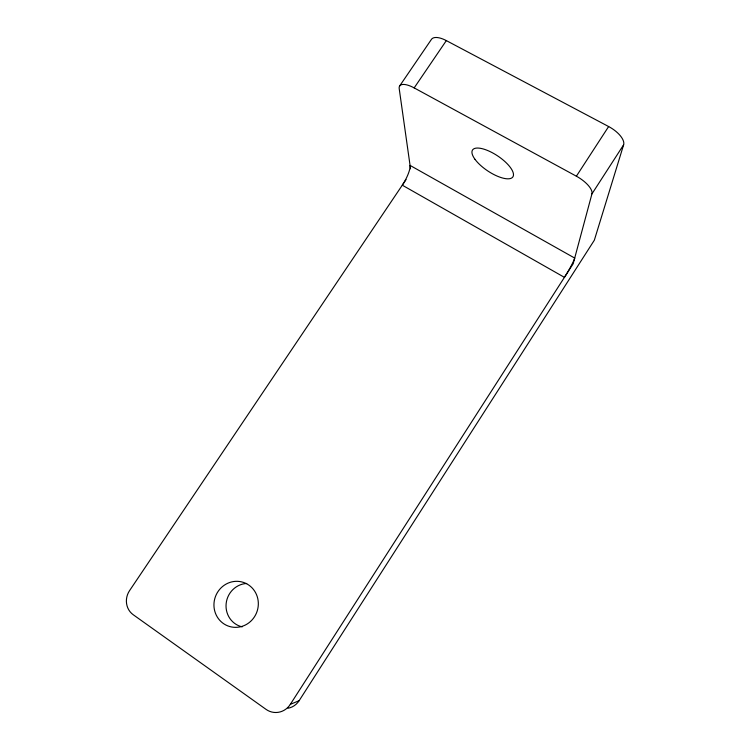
<?xml version="1.0" encoding="UTF-8"?>
<svg xmlns="http://www.w3.org/2000/svg" width="750" height="750" viewBox="0 0 750 750"><rect width="100%" height="100%" fill="white"/><g stroke="black" fill="none" stroke-linecap="round" stroke-linejoin="round"><path stroke-width="1.12" d="M399.572 86.081L431.334 39.534A19.153 8.222 36.6 0 1 446.334 40.603L608.634 126.544A19.762 8.878 31.4 0 1 623.625 144.816L591.938 193.894L573.178 263.719L290.334 704.344A18.328 17.409 -84.6 0 1 266.062 709.387L133.228 614.738A17.578 16.481 -67 0 1 129.562 590.634L406.031 179.625M623.625 144.816L594.338 240.206L299.128 700.697A17.447 16.603 -85.3 0 1 287.944 708.244M591.938 193.894A19.894 7.856 31.8 0 0 576.384 176.203L608.634 126.544M410.541 168.806L399.197 88.566A19.266 7.275 36.1 0 1 414.169 87.9L446.334 40.603M290.334 704.344L299.128 700.697M414.169 87.9L576.384 176.203M242.166 626.859A22.041 21.113 -72.9 0 1 226.153 603.572A22.041 21.113 -72.9 0 1 246.684 583.472M574.697 258.075L410.053 165.403A16.706 4.453 -61.2 0 1 402.291 185.184L564.431 277.35A17.344 1.716 -59.2 0 0 574.697 258.075M250.538 621.459A23.128 22.106 -72 0 0 243.572 582.441A23.128 22.106 -72 0 0 214.303 609.103A23.128 22.106 -72 0 0 250.538 621.459M475.022 159.356A24.262 9 33.7 0 0 511.003 178.331A24.262 9 33.7 0 0 492.056 152.587A24.262 9 33.7 0 0 475.022 159.356"/></g></svg>
